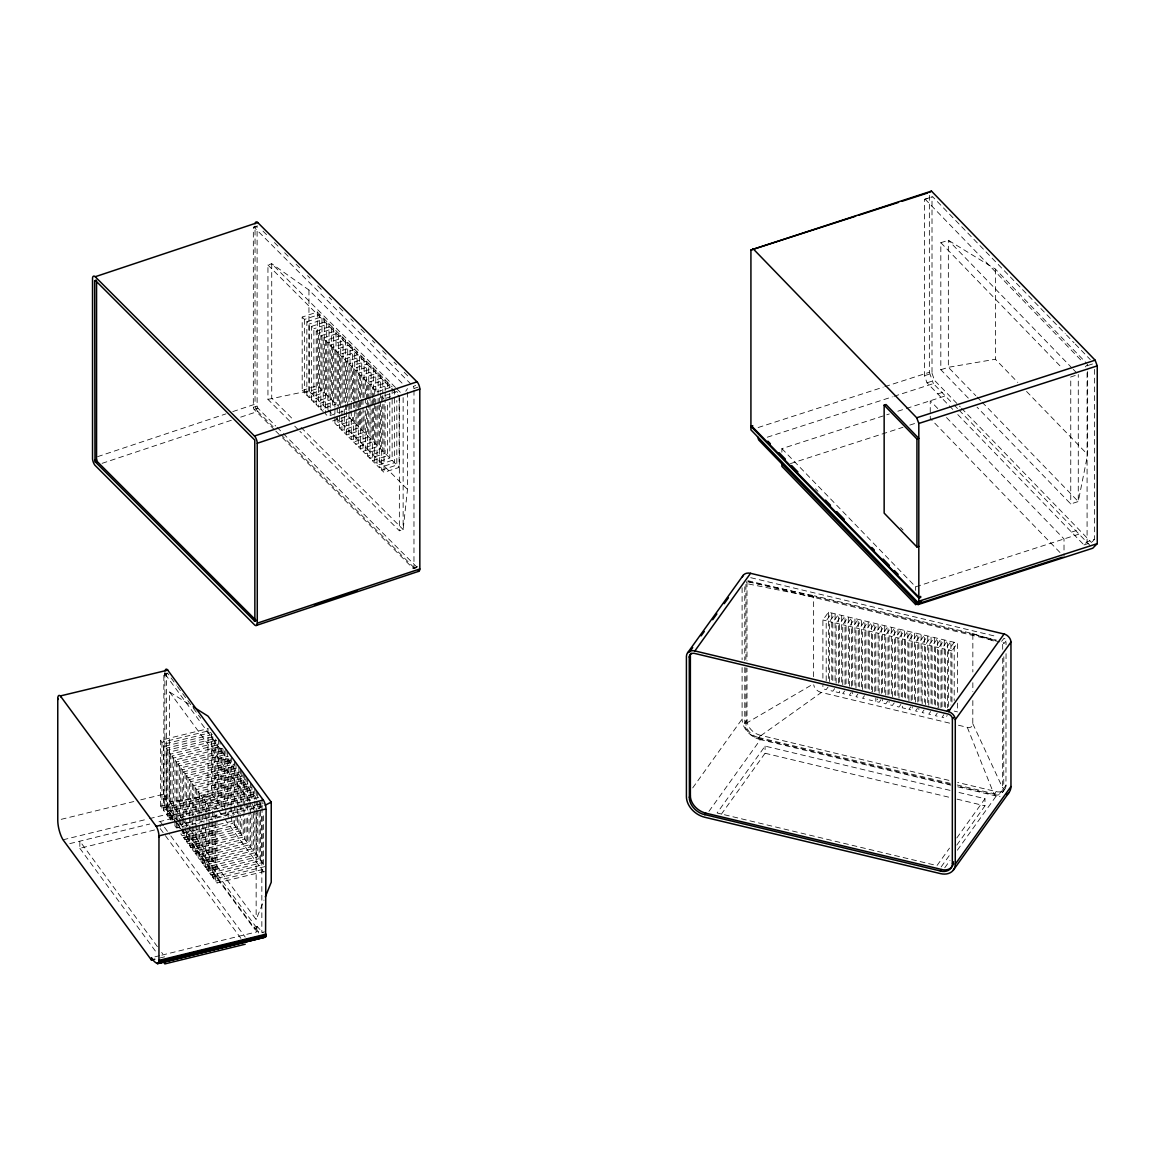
<?xml version="1.0" encoding="UTF-8"?>
<svg xmlns="http://www.w3.org/2000/svg" width="1155" height="1155" viewBox="0 0 1155 1155"><rect width="100%" height="100%" fill="white"/><g stroke="black" fill="none" stroke-linecap="round" stroke-linejoin="round"><path stroke-width="0.75" stroke-dasharray="5 3.75" d="M173.033 818.361L167.186 810.233A11.261 3.595 76.2 0 1 163.866 797.903L163.851 674.953A3.956 1.256 76.2 0 1 164.01 674.289M178.881 822.014L169.857 809.568A11.261 3.595 76.2 0 1 166.551 797.239L166.537 674.303A3.956 1.256 76.2 0 1 167.533 673.25M813.625 676.7L813.64 596.731A1.617 1.213 35.7 0 1 814.925 595.908L972.135 633.474L996.65 640.837M972.842 700.594L972.784 724.532A5.833 4.403 35.7 0 1 968.15 727.52L956.903 724.878M1002.699 658.336L1002.612 789.168A9.399 7.089 35.7 0 1 995.134 793.99L957.177 784.981M1003.825 656.776L1003.738 789.558A10.626 8.013 35.7 0 1 995.278 795.015L957.206 785.992M1006.048 653.672L1005.962 786.454A10.626 8.013 35.7 0 1 997.501 791.897L957.683 782.469M274.5 429.819L254.057 409.361A1.862 0.765 71.6 0 1 253.335 407.441L253.335 227.694A1.862 0.765 71.6 0 1 254.057 227.232L410.617 383.778M413.981 390.274L413.966 568.087A1.862 0.765 71.6 0 1 413.245 568.534L282.138 437.442M407.498 392.18L407.498 489.373L403.138 529.524L399.356 530.78L299.852 431.277M1087.635 371.592L1087.635 454.55L1078.279 501.53L1070.757 503.955L977.043 407.166M190.647 830.445L256.15 919.539L264.019 900.077M405.752 391.198L407.498 388.585M692.711 787.898L742.102 719.06L742.102 666.897M950.233 784.317L756.424 737.857A14.495 10.929 35.7 0 1 744.903 724.921L744.773 723.203L746.996 720.099L746.996 668.038M822.894 678.23L822.894 619.99L828.467 612.237L958 643.22M826.2 680.786L826.2 620.784L831.773 613.031L831.773 681.84M829.507 681.566L829.507 621.578L835.079 613.81L835.079 682.634M832.827 680.598L832.827 622.372L838.386 614.604L838.386 683.428M836.133 683.154L836.133 623.166L841.692 615.398L841.692 682.446M839.44 682.186L839.44 623.945L845.012 616.193L845.012 685.002M758.344 738.435L760.567 735.331L950.709 780.794M842.746 684.742L842.746 624.74L848.319 616.987L848.319 684.034M708.925 811.373L760.409 739.619L950.81 785.155M846.052 683.76L846.052 625.534L851.625 617.766L851.625 686.59M849.373 686.315L849.373 626.328L854.931 618.56L854.931 687.384M950.06 790.367L765.072 746.116L717.096 812.99L936.994 865.586L949.511 848.131M852.679 685.348L852.679 627.122L858.237 619.354L858.237 686.402M721.269 814.304L765.072 753.248L765.072 746.116M855.985 687.904L855.985 627.901L861.558 620.148L861.558 688.957M859.291 686.936L859.291 628.695L864.864 620.942L864.864 687.99M862.597 689.492L862.597 629.489L868.17 621.736L868.17 690.546M865.918 688.51L865.918 630.284L871.476 622.516L871.476 689.578M828.063 687.023L826.2 689.607L822.894 688.813L822.894 685.276M869.224 689.304L869.224 631.078L874.783 623.31L874.783 692.134L871.476 691.34M872.53 691.859L872.53 631.872L878.103 624.104L878.103 692.928M834.675 688.597L832.827 691.181L829.507 690.401M875.837 690.892L875.837 632.651L881.409 624.898L881.409 693.707M879.143 693.448L879.143 633.445L884.716 625.692L884.716 694.502M882.463 692.466L882.463 634.239L888.022 626.472L888.022 695.296M844.608 690.979L842.746 693.563L846.052 694.357M885.769 695.021L885.769 635.033L891.328 627.266L891.328 696.09M889.076 694.054L889.076 635.827L894.649 628.06L894.649 695.108M851.221 692.552L849.373 695.137L852.679 695.931L852.679 692.408M892.382 696.609L892.382 636.607L897.955 628.854L897.955 697.663M895.688 695.628L895.688 637.401L901.261 629.648L901.261 696.696M857.847 694.141L855.985 696.725L859.291 697.519M899.009 698.183L899.009 638.195L904.567 630.428L904.567 699.251M902.315 697.216L902.315 638.989L907.873 631.222L907.873 698.284M864.46 695.714L862.597 698.313L865.918 699.093M905.621 698.01L905.621 639.783L911.194 632.016L911.194 700.84M908.927 700.565L908.927 640.563L914.5 632.81L914.5 699.858M912.233 699.598L912.233 641.357L917.806 633.604L917.806 702.413M915.554 702.153L915.554 642.151L921.113 634.398L921.113 703.207M881.005 699.685L879.143 702.269L875.837 701.475L877.699 698.89M918.86 701.172L918.86 642.945L924.419 635.178L924.419 702.24M922.166 703.727L922.166 643.739L927.739 635.972L927.739 704.795M925.473 704.521L925.473 644.533L931.046 636.766L931.046 703.814M887.617 701.258L885.769 703.843L882.463 703.063L882.463 699.526M928.779 705.315L928.779 645.313L934.352 637.56L934.352 706.369M932.099 704.333L932.099 646.107L937.658 638.354L937.658 705.402M894.244 702.846L892.382 705.431L889.076 704.637L889.076 701.114M935.406 705.128L935.406 646.901L940.979 639.134L940.979 707.957L937.658 707.163M938.712 707.683L938.712 647.695L944.285 639.928L944.285 706.99M900.857 704.42L899.009 707.019L895.688 706.225M942.018 706.716L942.018 648.489L947.591 640.722L947.591 707.77M945.324 707.51L945.324 649.269L950.897 641.516L950.897 705.041M948.645 706.528L948.645 650.063L954.203 642.31L954.203 700.536M910.79 706.802L908.927 709.387L912.233 710.181L912.233 706.643M951.951 702.023L951.951 650.857L957.524 643.09L957.524 694.271M917.402 708.376L915.554 710.975L918.86 711.754L918.86 708.232M924.029 709.964L922.166 712.548L925.473 713.342M930.641 711.552L928.779 714.137L932.099 714.931M937.254 713.126L935.406 715.725L938.712 716.504M943.88 714.714L942.018 717.298L945.324 718.092L947.187 715.508M1001.616 641.328L1004.027 638.282A2.671 2.007 35.7 0 1 1006.019 640.606L1006.048 644.663M1006.048 641.054L1003.796 643.71A2.671 2.007 35.7 0 0 1001.804 641.386M956.816 837.967L984.97 798.711L957.047 792.027M941.166 866.9L949.511 855.263M956.816 845.085L984.97 805.843L984.97 798.711M993.834 794.741L996.072 791.637M944.747 867.78L950.002 860.446M957.351 850.196L996.231 796.012A15.953 12.026 35.7 0 0 1000.042 796.488M1003.825 788.316L1006.048 785.198M1002.497 792.474L1004.735 789.37M1085.296 366.915L1087.635 364.374L1087.635 369.788M957.769 414.573L1083.953 544.929L1087.086 541.753L1094.608 539.327L1094.608 366.77M1083.953 544.929L1091.475 542.504L1094.608 539.327M745.899 667.807L746.015 725.051A13.268 10.02 35.7 0 0 756.583 736.904L758.373 737.439L821.364 692.466L949.944 723.218M952.774 409.404L927.003 382.796L924.491 375.693L924.491 199.44L932.561 196.653L1065.257 333.737M924.491 199.44L932.561 196.653M745.899 723.434L813.625 683.774M262.185 806.739L256.15 809.799L250.866 802.61M253.696 227.131L257.478 225.875M254.143 227.304L256.67 226.467M253.32 227.824L257.103 226.553L257.117 406.185A1.862 0.765 71.6 0 0 257.839 408.105L275.727 426.007M289.645 421.07L267.946 399.385L267.946 265L271.728 263.73L308.948 290.021L402.445 383.532M302.191 317.076L304.516 319.415L319.646 314.362L319.646 387.863L304.516 392.902L302.191 390.563L302.191 317.076L317.307 312.023L392.137 386.867M306.855 321.754L321.985 316.701L321.985 390.202L306.855 395.241L306.855 321.754L309.194 324.079L309.194 397.58L324.324 392.541L324.324 319.04L309.194 324.079M311.532 326.417L326.663 321.379L326.663 394.88L311.532 399.919L311.532 326.417L313.871 328.756L313.871 402.258L329.002 397.219L329.002 323.718L313.871 328.756M316.21 331.095L331.341 326.057L331.341 399.558L316.21 404.597L316.21 331.095L318.549 333.434L318.549 406.935L333.68 401.897L333.68 328.395L318.549 333.434M320.888 335.773L336.018 330.734L336.018 404.236L320.888 409.274L320.888 335.773L323.227 338.112L323.227 409.823M323.227 338.112L338.357 333.073L338.357 406.574M343.035 411.252L327.905 416.291L325.566 413.952L325.566 340.451L340.696 335.412L340.696 408.913M325.566 340.451L327.905 342.79L343.035 337.751L343.035 407.672M330.243 407.874L330.243 345.128L345.374 340.09L345.374 402.835M330.243 345.128L332.582 347.467L347.713 342.429L347.713 410.545M334.921 407.181L334.921 349.806L350.052 344.768L350.052 402.128M334.921 349.806L337.26 352.145L352.391 347.106L352.391 399.096M339.599 413.649L339.599 354.484L354.729 349.445L354.729 403.225M339.599 354.484L341.938 356.823L357.068 351.784L357.068 410.935M344.277 402.185L344.277 359.162L359.393 354.123L359.393 398.937M344.277 359.162L346.616 361.501L361.732 356.462L361.732 397.695M348.954 410.444L348.954 363.839L364.07 358.801L364.07 400.034M348.954 363.839L351.293 366.178L366.409 361.14L366.409 404.163M353.632 400.785L353.632 368.517L368.748 363.478L368.748 436.98L353.632 442.019L353.632 415.121M267.946 399.385L308.948 390.823L326.634 408.509M97.612 456.658L225.947 413.88M232.79 411.599L255.038 404.192L255.038 226.077M353.632 368.517L355.971 370.856L371.087 365.817L371.087 398.085M302.191 390.563L317.307 385.525L336.018 404.236M253.32 407.296L257.103 406.04M358.31 401.882L358.31 373.195L373.426 368.156L373.426 396.829M254.143 409.462L257.926 408.206M358.31 373.195L360.649 375.534L375.765 370.495L375.765 392.007M102.088 463.343L232.126 420.001M240.688 417.143L257.796 411.44L273.085 426.729M362.988 397.594L362.988 377.873L378.104 372.834L378.104 403.312M362.988 377.873L365.327 380.212L380.443 375.173L380.443 391.3M367.665 398.677L367.665 382.55L382.781 377.512L382.781 393.638M367.665 382.55L370.004 384.889L385.12 379.851L385.12 390.607M372.343 397.984L372.343 387.228L387.459 382.19L387.459 387.56M372.343 387.228L374.682 389.567L389.798 384.528L389.798 391.689M377.021 391.906L390.462 387.416M381.699 401.954L381.699 396.584L396.815 391.545L399.139 393.869M415.685 385.481L413.245 386.42A1.862 0.765 71.6 0 1 413.966 388.34M413.981 388.47L417.764 387.214M385.698 398.345L390.751 396.67M332.582 420.969L347.713 415.93L399.139 467.371L384.023 472.409L381.699 470.071L381.699 403.745M334.921 408.971L334.921 423.308L350.052 418.269L350.052 411.093M334.921 423.308L337.26 425.646L352.391 420.608L352.391 415.223M339.599 415.439L339.599 427.985L354.729 422.947L354.729 405.015M339.599 427.985L341.938 430.324L357.068 425.285L357.068 412.739M344.277 416.522L344.277 432.663L359.393 427.624L359.393 400.727M344.277 432.663L346.616 435.002L361.732 429.963L361.732 412.032M348.954 412.248L348.954 437.341L364.07 432.302L364.07 410.79M348.954 437.341L351.293 439.68L366.409 434.641L366.409 405.954M353.632 442.019L355.971 444.357L371.087 439.319L371.087 399.875M358.31 403.673L358.31 446.696L373.426 441.658L373.426 407.585M358.31 446.696L360.649 449.035L375.765 443.996L375.765 406.343M362.988 399.385L362.988 451.374L378.104 446.335L378.104 405.102M362.988 451.374L365.327 453.713L380.443 448.674L380.443 393.09M367.665 409.433L367.665 456.052L382.781 451.013L382.781 404.394M367.665 456.052L370.004 458.391L385.12 453.338L385.12 399.572M372.343 399.774L372.343 460.73L387.459 455.676L387.459 403.701M372.343 460.73L374.682 463.068L389.798 458.015L389.798 393.48M377.021 406.242L377.021 465.407L392.137 460.354L392.137 397.623M377.021 465.407L379.36 467.746L394.476 462.693L394.476 396.367M381.699 470.071L396.815 465.032L396.815 400.496M413.981 567.957L417.764 566.701M413.158 568.477L415.685 567.639M413.62 568.65L416.132 567.798M968.309 398.129L940.82 369.73L940.82 242.709L948.342 240.283L995.379 269.072L1086.379 363.089M758.113 427.538L883.127 387.199M884.831 386.651L929.356 372.285L929.356 192.437M940.82 369.73L948.342 367.304L995.379 359.248L1017.815 382.435M924.491 375.693L932.013 373.267L932.013 197.014M927.003 382.796L934.525 380.37L960.296 406.979M767.267 437.211L892.281 396.872M893.984 396.324L933.37 383.604L952.788 403.658M937.773 393.913L945.295 391.487M781.892 452.183L781.892 448.645L889.321 413.966M897.854 411.223L904.668 409.014M906.372 408.466L945.295 395.92M1092.543 363.969L1086.537 365.918L1087.086 367.406M790.424 463.617L902.965 427.292M909.793 425.098L916.608 422.889M1075.262 375.49L1070.757 376.949L1070.757 503.955M1071.537 532.094L1079.059 529.669M781.892 448.645L915.655 586.827L1079.059 534.101M164.443 673.813L167.129 673.163M164.645 673.827A3.956 1.256 76.2 0 1 165.064 674.072L167.908 673.61L176.383 685.132M163.837 675.285L166.508 674.635M212.838 736.933L212.838 795.723L161.945 808.197L160.502 806.233L160.502 740.312L208.001 728.675M160.502 740.312L161.945 742.275L209.445 730.639M215.74 739.085L215.74 799.664L164.847 812.138L163.389 810.175L163.389 744.253L210.903 732.602M212.347 734.58L164.847 746.217L163.389 744.253M218.642 739.46L218.642 803.606L167.735 816.08L166.291 814.116L166.291 748.18L213.791 736.544M166.291 748.18L167.735 750.158L215.234 738.507M221.529 748.743L221.529 807.547L170.637 820.021L169.179 818.043L169.179 752.122L216.692 740.485M169.179 752.122L170.637 754.1L218.136 742.448M172.081 820.209L172.081 756.063L219.58 744.426M172.081 756.063L173.524 758.026L221.024 746.39M174.968 818.794L174.968 760.004L222.482 748.353M174.968 760.004L176.426 761.968L223.926 750.331M177.87 828.077L177.87 763.931L225.369 752.295M177.87 763.931L179.314 765.909L226.828 754.258M180.758 817.754L180.758 767.873L228.271 756.236M180.758 767.873L182.216 769.836L229.715 758.2M183.659 816.354L183.659 771.814L231.159 760.163M183.659 771.814L185.103 773.778L232.617 762.141M186.547 814.939L186.547 775.741L234.061 764.105M186.547 775.741L188.005 777.719L235.505 766.068M189.449 815.315L189.449 779.683L236.948 768.046M189.449 779.683L190.893 781.661L238.406 770.01M192.336 824.598L192.336 783.624L239.85 771.988M192.336 783.624L193.795 785.588L241.294 773.951M61.215 819.328L133.807 801.541M140.722 799.838L164.905 793.904A15.376 4.909 76.2 0 0 170.189 813.553L173.596 818.188L156.705 822.331M247.589 818.029L247.589 842.977L196.682 855.451L195.238 853.487L195.238 787.566L242.738 775.915M163.837 796.647L166.508 795.983M195.238 787.566L196.682 789.529L244.196 777.892M198.126 812.875L198.126 791.493L245.64 779.856M198.126 791.493L199.584 793.471L247.083 781.82M201.028 822.158L201.028 795.434L248.527 783.797M160.502 806.233L211.394 793.759L222.973 809.511M201.028 795.434L202.472 797.398L249.985 785.761M203.915 811.85L203.915 799.375L251.429 787.724M163.389 810.175L214.296 797.701L214.296 737.121M203.915 799.375L205.373 801.339L252.873 789.702M167.663 811.055L170.334 810.391M206.817 821.133L206.817 803.317L254.317 791.666M166.291 814.116L217.183 801.642L217.183 742.838M63.034 839.8L147.725 819.054M149.443 818.635L170.189 813.553M206.817 803.317L208.261 805.28L255.775 793.644M170.926 815.502L173.596 814.838M209.705 810.81L209.705 807.244L257.219 795.607M169.179 818.043L220.085 805.569L220.085 741.438M69.791 843.626L149.717 824.035M258.662 797.571L211.163 809.222L209.705 807.244M157.398 946.667L79.839 841.158L79.839 848.29L154.958 829.882M264.452 871.375L216.952 883.012L215.494 881.048L215.494 815.127L263.239 803.274M174.968 820.57L174.968 825.926L225.875 813.452L228.762 817.379M262.762 805.858L216.952 817.09L215.494 815.127M174.968 825.926L176.426 827.89L227.318 815.416L227.318 808.283M212.607 821.869L212.607 877.107L214.05 879.071L264.957 866.597L231.664 821.321L180.758 833.794L182.216 835.758L233.108 823.298L233.108 810.824M183.659 828.828L183.659 837.736L234.552 825.262L234.552 816.354M183.659 837.736L185.103 839.699L236.01 827.225L236.01 816.542M186.547 822.071L186.547 841.677L237.454 829.203L237.454 770.399M186.547 841.677L188.005 843.641L238.897 831.167L238.897 767.021M189.449 817.105L189.449 845.604L240.341 833.13L240.341 815.315M189.449 845.604L190.893 847.582L241.799 835.108L241.799 819.068M192.336 826.388L192.336 849.546L243.243 837.072L243.243 813.914M192.336 849.546L193.795 851.509L244.687 839.035L244.687 814.102M195.238 853.487L246.131 841.013L246.131 817.841M198.126 825.349L198.126 857.414L249.032 844.94L249.032 812.875M198.126 857.414L199.584 859.392L250.476 846.918L250.476 802.379M201.028 829.29L201.028 861.356L251.92 848.882L251.92 811.474M201.028 861.356L202.472 863.319L253.378 850.86L253.378 811.662M203.915 824.309L203.915 865.297L254.822 852.823L254.822 801.151M203.915 865.297L205.373 867.261L256.266 854.787L256.266 801.339M206.817 822.909L206.817 869.239L257.709 856.765L257.709 799.751M206.817 869.239L208.261 871.202L259.168 858.728L259.168 810.622M209.705 812.586L209.705 873.166L260.611 860.692L260.611 801.902M209.705 873.166L211.163 875.144L262.055 862.669L262.055 798.524M212.607 877.107L263.499 864.633L263.499 812.961M215.494 881.048L264.697 868.993M257.002 926.353L257.002 928.274L254.317 928.923L254.317 927.003L257.002 926.353L263.21 932.894M154.9 956.831L160.083 955.56M161.816 955.142L258.605 931.421L258.605 933.803L184.222 832.64M264.509 931.84L261.839 932.489L261.839 813.698M159.823 958L164.847 956.773L161.657 952.442M188.756 704.059L169.525 691.975L169.525 801.714L208.001 796.243L217.487 809.135M747.863 580.676L996.375 640.072M748.007 581.701L815.242 595.966M813.625 597.005L745.899 583.477L745.899 660.631M750.707 577.688L996.866 636.549M748.512 581.788L999.811 641.891M822.894 619.99L826.2 620.784M829.507 621.578L832.827 622.372M836.133 623.166L839.44 623.945M842.746 624.74L846.052 625.534M849.373 626.328L852.679 627.122M855.985 627.901L859.291 628.695M862.597 629.489L865.918 630.284M869.224 631.078L872.53 631.872M875.837 632.651L879.143 633.445M882.463 634.239L885.769 635.033M889.076 635.827L892.382 636.607M895.688 637.401L899.009 638.195M902.315 638.989L905.621 639.783M908.927 640.563L912.233 641.357M915.554 642.151L918.86 642.945M922.166 643.739L925.473 644.533M928.779 645.313L932.099 646.107M935.406 646.901L938.712 647.695M942.018 648.489L945.324 649.269M948.645 650.063L951.951 650.857M954.203 711.119L957.524 711.913M836.133 691.975L839.44 692.769L839.44 689.246M869.224 699.887L872.53 700.681M905.621 708.593L902.315 707.798L902.315 704.276M758.373 737.439L950.204 783.321M957.798 786.829L996.231 796.012M765.072 753.248L950.06 797.484M957.047 799.159L984.97 805.843M821.364 692.466L820.238 692.134A8.229 6.208 35.7 0 1 813.698 684.785M760.567 735.331L758.662 734.753A14.495 10.929 35.7 0 1 747.126 721.817L746.996 720.099M972.164 633.489L994.412 641.299M263.008 231.13L266.834 234.941M274.457 242.579L278.283 246.39M284.635 252.757L288.461 256.569M296.084 264.206L299.91 268.018M307.533 275.655L310.089 278.196M317.712 285.834L321.538 289.645M329.161 297.283L331.716 299.824M339.339 307.461L343.165 311.273M350.788 318.91L353.329 321.451M360.966 329.088L364.778 332.9M372.415 340.537L374.956 343.078M382.594 350.716L386.405 354.527M394.043 362.165L396.584 364.706M404.221 372.343L408.033 376.155M395.486 387.488L271.728 263.73L271.728 398.129L293.413 419.814M396.757 388.759L400.583 392.585M267.946 265L399.356 396.396M381.699 396.584L384.023 398.908M327.905 409.765L334.214 416.089M335.484 417.345L407.498 489.373M306.855 395.241L309.194 397.58M311.532 399.919L313.871 402.258M316.21 404.597L318.549 406.935M320.888 409.274L323.227 411.613M301.08 427.466L403.138 529.524L403.138 396.93M294.742 426.166L298.568 430.007M277.012 427.278L282.094 432.374M283.365 433.645L417.027 567.278A1.862 0.765 71.6 0 0 417.273 567.394M280.737 434.381L415.8 569.444M275.771 431.089L280.853 436.171M815.444 488.782L817.957 491.351M1066.513 335.037L1074.02 342.79M1075.276 344.089L1090.291 359.609M925.04 199.079L1081.528 360.735M1072.028 368.055L948.342 240.283L948.342 367.304L975.816 395.703M1073.284 369.355L1077.023 373.224M940.82 242.709L1062.008 367.911M1026.55 391.444L1087.635 454.55M977.072 396.988L980.826 400.857M982.068 402.157L1078.279 501.53L1078.279 374.509M961.538 408.278L1091.475 542.504M954.044 404.957L957.798 408.827M959.04 410.126L1091.489 546.95M937.759 408.509L930.251 400.771L930.251 418.485L1060.261 552.797M946.508 417.561L1064.015 538.952L1064.015 556.681M900.597 527.561L903.022 530.073M254.317 927.003L259.5 932.46M257.796 411.44L257.435 411.007A6.006 2.454 71.6 0 1 255.082 404.813L255.038 404.192M177.451 686.575L192.279 706.745M193.333 708.188L200.753 718.266M165.237 674.26L260.669 804.111A3.696 1.184 76.2 0 1 261.824 808.052L261.839 808.298M169.525 691.975L249.812 801.18M218.54 810.579L223.81 817.74M224.864 819.169L263.86 872.213M169.525 801.714L183.255 820.397M184.309 821.826L189.593 829.016M179.935 823.457L185.219 830.633M186.273 832.076L257.002 928.274M176.787 822.519L183.169 831.196M174.087 819.805L180.425 828.424M181.479 829.853L254.317 928.923M163.389 825.811L160.198 821.465L160.198 826.821M164.458 827.254L169.771 834.473M170.825 835.917L245.207 937.08M160.198 828.597L240.962 938.423M79.839 848.29L157.398 953.785M972.842 723.81L1002.699 788.013M967.327 727.376L993.805 793.745M932.013 373.267L934.525 380.37M929.356 372.285L933.37 383.604M1087.086 372.791L1087.086 541.753M1002.699 649.327L1002.67 643.58A1.444 1.083 35.7 0 0 1001.948 642.512M995.379 269.072L995.379 359.248M972.842 634.485L972.842 672.008M972.842 682.721L972.842 691.657M957.524 703.092L957.524 710.152M915.655 586.827L915.655 590.364M875.837 697.938L875.837 701.475M828.467 612.237L828.467 679.284M746.996 581.875L746.996 660.862M744.773 586.769L744.773 660.371M744.773 667.547L744.773 723.203M742.102 587.751L742.102 659.707M399.356 398.186L399.356 530.78M399.139 395.66L399.139 467.371M394.476 389.206L394.476 394.577M392.137 388.658L392.137 395.819M385.12 392.397L385.12 397.768M384.023 404.293L384.023 472.409M382.781 395.429L382.781 402.604M379.36 397.825L379.36 403.21M379.36 405.001L379.36 467.746M375.765 399.168L375.765 404.553M374.682 389.567L374.682 402.113M374.682 403.904L374.682 463.068M373.426 398.634L373.426 405.795M370.004 384.889L370.004 393.855M370.004 395.645L370.004 402.806M370.004 404.611L370.004 458.391M367.665 400.482L367.665 407.643M365.327 380.212L365.327 396.338M365.327 398.143L365.327 403.514M365.327 410.689L365.327 453.713M361.732 399.486L361.732 404.856M360.649 375.534L360.649 449.035M355.971 370.856L355.971 399.543M355.971 401.334L355.971 406.704M355.971 408.495L355.971 444.357M353.632 402.575L353.632 407.96M351.293 366.178L351.293 402.027M351.293 403.831L351.293 409.202M351.293 410.992L351.293 439.68M350.052 403.932L350.052 409.303M346.616 361.501L346.616 409.91M346.616 411.7L346.616 435.002M345.374 404.625L345.374 411.801M344.277 409.361L344.277 414.732M341.938 356.823L341.938 403.427M341.938 410.603L341.938 415.988M341.938 417.778L341.938 430.324M337.26 352.145L337.26 405.925M337.26 407.715L337.26 414.89M337.26 416.681L337.26 425.646M332.582 347.467L332.582 406.632M330.243 409.664L330.243 415.049M327.905 342.79L327.905 412.71M317.307 312.023L317.307 385.525M308.948 290.021L308.948 390.823M304.516 319.415L304.516 392.902M259.168 803.49L259.168 808.847M257.709 792.619L257.709 797.961M256.266 790.655L256.266 799.563M256.15 813.394L256.15 919.539M254.822 788.677L254.822 799.375M253.378 792.056L253.378 799.188M253.378 806.306L253.378 809.872M251.92 784.75L251.92 799M251.92 806.118L251.92 809.684M250.476 782.772L250.476 800.588M249.032 786.151L249.032 800.401M249.032 802.191L249.032 811.099M247.589 778.831L247.589 810.911M246.131 776.867L246.131 801.815M246.131 803.591L246.131 810.723M244.687 774.904L244.687 812.312M243.243 772.926L243.243 812.124M241.799 770.963L241.799 803.028M241.799 804.818L241.799 811.936M240.341 768.999L240.341 802.841M240.341 804.631L240.341 813.539M236.01 763.094L236.01 814.751M234.552 761.116L234.552 803.88M234.552 805.656L234.552 814.564M233.108 764.495L233.108 803.692M231.664 757.189L231.664 805.28M231.664 807.071L231.664 821.321M230.22 758.777L230.22 805.107M230.22 806.883L230.22 815.791M228.762 758.59L228.762 804.919M228.762 812.037L228.762 815.603M227.318 751.27L227.318 806.508M225.875 749.306L225.875 806.32M225.875 808.096L225.875 813.452M224.431 750.909L224.431 807.923M222.973 748.931L222.973 807.735M216.952 820.656L216.952 883.012M214.05 813.149L214.05 879.071M212.607 811.185L212.607 820.093M211.394 733.18L211.394 793.759M211.163 816.34L211.163 819.906M211.163 821.681L211.163 875.144M208.261 805.28L208.261 810.622M208.261 812.413L208.261 821.321M208.261 823.096L208.261 871.202M208.001 728.588L208.001 796.243M205.373 801.339L205.373 812.037M205.373 813.813L205.373 820.945M205.373 828.063L205.373 867.261M203.915 813.625L203.915 822.533M202.472 797.398L202.472 822.346M202.472 824.136L202.472 863.319M199.584 793.471L199.584 813.062M199.584 814.852L199.584 823.76M199.584 825.536L199.584 859.392M198.126 814.665L198.126 823.573M196.682 789.529L196.682 855.451M193.795 785.588L193.795 814.102M193.795 815.878L193.795 824.785M193.795 826.576L193.795 851.509M190.893 781.661L190.893 815.502M190.893 817.292L190.893 847.582M188.005 777.719L188.005 815.127M188.005 822.259L188.005 825.825M188.005 827.601L188.005 843.641M185.103 773.778L185.103 816.542M185.103 818.317L185.103 839.699M183.659 818.13L183.659 827.038M182.216 769.836L182.216 817.942M182.216 819.732L182.216 826.85M182.216 828.64L182.216 835.758M180.758 819.545L180.758 828.453M179.314 765.909L179.314 828.265M176.426 761.968L176.426 827.89M173.524 758.026L173.524 818.606M170.637 754.1L170.637 820.021M167.735 750.158L167.735 816.08M164.905 672.239L164.847 812.138M161.945 742.275L161.945 808.197M760.409 739.619A19.823 14.943 35.7 0 1 742.102 719.06M746.404 582.134A2.599 1.964 35.7 0 1 746.852 581.846"/><path stroke-width="1.5" d="M158.957 837.101L158.928 835.166A7.796 2.483 76.2 0 0 156.503 826.821L155.607 825.522M154.799 959.242L151.449 960.065L151.449 957.683C152.532 960.527 159.361 967.24 158.957 960.383L158.957 835.888L266.069 808.904A7.796 2.483 76.2 0 0 263.658 800.559L167.417 669.698A8.071 2.57 76.2 0 0 165.093 670.737M157.643 963.674L265.563 936.922L266.112 809.626M689.261 657.137L689.304 656.415A6.064 4.577 35.7 0 1 694.141 653.311L948.731 714.194A4.909 3.696 35.7 0 1 952.384 718.453L952.326 864.792A12.864 9.702 35.7 0 1 942.09 871.39L702.702 814.116A16.733 12.618 35.7 0 1 689.391 799.173L689.261 657.137L690.43 654.871A6.064 4.577 35.7 0 1 691.123 653.21M94.667 280.867L95.374 280.42L254.764 440.069L254.865 621.318L94.984 461.567L94.667 280.867L96.558 280.246M257.276 623.166L257.219 623.7A6.006 2.454 71.6 0 1 254.88 625.187L94.883 465.191A6.006 2.454 71.6 0 1 92.53 458.997L92.53 277.922A6.006 2.454 71.6 0 1 94.883 276.435L254.88 436.431A6.006 2.454 71.6 0 1 257.219 442.625L257.276 623.166L419.828 568.967L419.785 388.441A6.006 2.454 71.6 0 0 417.431 382.247L257.435 222.251A6.006 2.454 71.6 0 0 255.082 223.738M419.828 568.967L419.785 569.516A6.006 2.454 71.6 0 1 417.85 571.234M265.332 896.843L271.237 882.247L271.237 802.148L208.001 716.129L193.203 706.846M687.543 652.907L743.228 575.291M689.564 651.983L692.711 647.594M701.114 635.871L704.276 631.482M712.678 619.759L716.88 613.911M724.228 603.661L728.444 597.799M1010.957 786.526L955.272 864.128A15.953 12.026 35.7 0 1 940.545 873.628L704.723 817.235A19.823 14.943 35.7 0 1 686.417 796.676L686.417 656.372A9.153 6.901 35.7 0 1 694.862 650.929L750.548 573.313L1004.937 634.225A7.984 6.02 35.7 0 1 1010.957 642.079L1010.957 786.526A15.953 12.026 35.7 0 1 1006.64 794.698M689.261 797.282L690.372 795.723L690.372 655.578M704.81 814.751L705.922 813.192L943.202 869.845A12.864 9.702 35.7 0 0 953.438 863.247M947.216 711.278L948.327 709.719L949.554 710.007L948.327 709.719M694.862 650.929L948.443 711.567L1004.128 633.951M952.427 719.103L953.539 717.544M955.272 864.128L955.272 719.695L1010.957 642.079M940.444 871.101L941.57 869.542M952.427 863.377L953.539 861.818M953.308 870.177L1008.994 792.561M752.8 425.82L750.923 426.426L918.817 598.03L920.694 597.424L920.694 596.442L918.817 597.063L750.923 425.314L750.923 250.014L931.464 191.095L1095.142 360.187L1097.25 365.875L1097.25 543.644L918.817 601.221L917.806 602.246L921.56 601.033L918.052 604.585L758.705 439.968L757.55 436.734M1097.25 543.644L1092.731 548.235L918.052 604.585M929.356 192.437L931.464 191.095M265.202 805.208L271.237 802.148M95.244 276.724L257.796 222.54M94.667 460.441L96.558 459.704L96.558 282.037M95.374 462.202L97.265 461.567L256.266 620.582L254.447 621.26M254.519 435.998L417.071 381.814M257.276 443.26L419.828 389.076M314.405 604.946L357.184 590.681M256.078 625.519L418.63 571.335M750.923 250.014L855.581 216.245M859.017 215.133L898.475 202.399M901.911 201.302L927.638 193.001M884.153 405.145L886.029 404.539L918.817 438.409L916.94 439.016L884.153 405.145L884.153 513.123L916.94 546.979L918.817 546.373M753.031 248.672L916.709 417.764L1095.142 360.187M918.817 597.063L918.817 423.452L1097.25 365.875M781.892 462.823L781.892 466.36L915.655 604.541L1062.311 557.23M167.807 670.117L60.277 695.96A8.071 2.57 76.2 0 0 57.808 697.75L57.764 699.598M263.34 800.054L156.185 826.316L60.666 696.378L61.186 697.1M158.957 960.383L266.112 934.121M158.942 961.104L266.098 934.843M158.87 961.754L266.025 935.492M158.755 962.317L265.91 936.055M158.61 962.794L265.766 936.532M156.993 963.443L265.563 936.922M157.325 963.617L265.347 937.196M245.207 944.213L164.847 963.905L162.711 961.018M705.922 813.192L703.814 812.571A16.733 12.618 35.7 0 1 690.502 797.614L690.372 795.723M948.443 711.567L949.251 711.841A7.984 6.02 35.7 0 1 955.272 719.695M767.844 441.181L770.342 443.737M779.12 452.702L785.386 459.113M791.651 465.523L797.903 471.919M825.479 500.101L830.488 505.211M836.754 511.622L844.262 519.302M871.837 547.484L874.335 550.04M883.113 559.006L889.364 565.416M894.389 570.541L898.142 574.381M918.817 603.285L750.923 429.862L750.923 426.426M97.265 461.567L96.558 459.704M151.449 960.065L63.034 839.8A15.376 4.909 76.2 0 1 57.764 820.166L57.764 698.501M916.709 417.764L918.817 423.452M918.817 598.03L918.817 601.221M916.94 439.016L916.94 546.979M915.655 601.004L915.655 604.541M742.391 576.894A9.153 6.901 35.7 0 1 750.548 573.313"/></g></svg>
